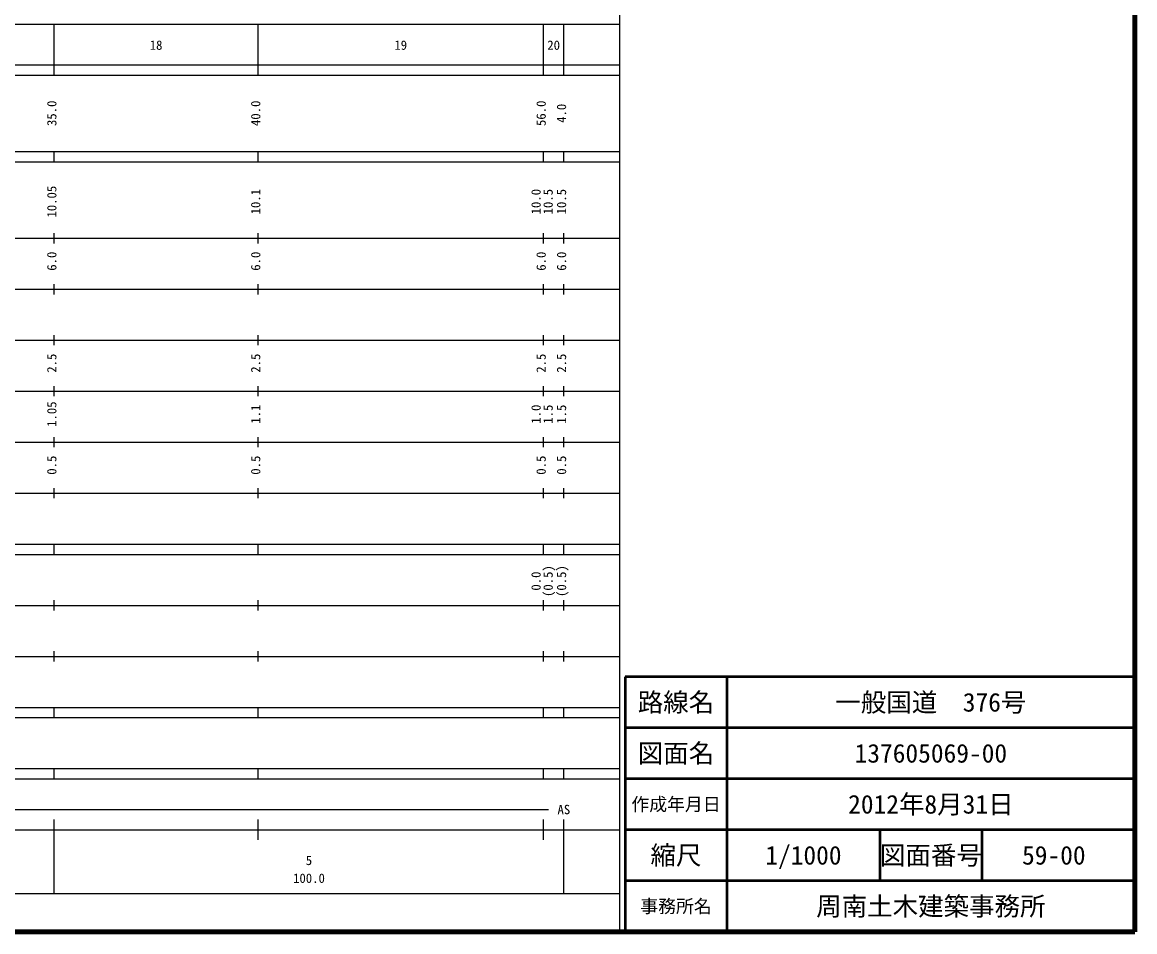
# Model space of a CAD drawing. Units: millimetres on the paper, enlarged 1000 times. Extents: x 40000 to 680000, y 20000 to 380000.
# Drawn here: x 461748 to 680000, y 20000 to 198357 of the extents above; entities that cross this region are included whole.
import ezdxf
from ezdxf.enums import TextEntityAlignment as Align

# ---------------------------------------------------------------- set-up
doc = ezdxf.new("R2010")
doc.units = ezdxf.units.MM
doc.header["$LTSCALE"] = 1000
for name, color, linetype, lineweight in [('M-TTL', 2, 'Continuous', 140), ('M-TTL-BAND', 7, 'Continuous', 25), ('M-TTL-FRAM', 2, 'Continuous', 50), ('M-TTL-LINE', 7, 'Continuous', 50)]:
    doc.layers.add(name, color=color, linetype=linetype, lineweight=lineweight)
doc.layers.add('M-TTL-TXT', color=7, linetype='Continuous')
doc.styles.add('ＭＳ ゴシック', font='')
doc.styles.get('ＭＳ ゴシック').set_extended_font_data('MS Gothic')

msp = doc.modelspace()

# ---------------------------------------------------------------- linework, layer by layer
at = {"layer": 'M-TTL'}
for p, q in [((680000, 20000), (680000, 380000)), ((40000, 20000), (680000, 20000))]:
    msp.add_line(p, q, dxfattribs=at)
at = {"layer": 'M-TTL-BAND'}
for p, q in [((579000, 20000), (579000, 370000)), ((68000, 198000), (579000, 198000)), ((468000, 188000), (468000, 198000)), ((508000, 188000), (508000, 198000)), ((564000, 188000), (564000, 198000)), ((568000, 188000), (568000, 198000)), ((40000, 190000), (579000, 190000)), ((40000, 188000), (579000, 188000)), ((40000, 173000), (579000, 173000)), ((468000, 171000), (468000, 173000)), ((508000, 171000), (508000, 173000)), ((564000, 171000), (564000, 173000)), ((568000, 171000), (568000, 173000)), ((40000, 171000), (579000, 171000)), ((40000, 156000), (579000, 156000)), ((468000, 155000), (468000, 157000)), ((508000, 155000), (508000, 157000)), ((564000, 155000), (564000, 157000)), ((568000, 155000), (568000, 157000)), ((468000, 145000), (468000, 147000)), ((508000, 145000), (508000, 147000)), ((564000, 145000), (564000, 147000)), ((568000, 145000), (568000, 147000)), ((46000, 146000), (579000, 146000)), ((52000, 136000), (579000, 136000)), ((468000, 135000), (468000, 137000)), ((508000, 135000), (508000, 137000)), ((564000, 135000), (564000, 137000)), ((568000, 135000), (568000, 137000)), ((468000, 125000), (468000, 127000)), ((508000, 125000), (508000, 127000)), ((564000, 125000), (564000, 127000)), ((568000, 125000), (568000, 127000)), ((46000, 126000), (579000, 126000)), ((52000, 116000), (579000, 116000)), ((468000, 115000), (468000, 117000)), ((508000, 115000), (508000, 117000)), ((564000, 115000), (564000, 117000)), ((568000, 115000), (568000, 117000)), ((468000, 105000), (468000, 107000)), ((508000, 105000), (508000, 107000)), ((564000, 105000), (564000, 107000)), ((568000, 105000), (568000, 107000)), ((46000, 106000), (579000, 106000)), ((40000, 96000), (579000, 96000)), ((40000, 94000), (579000, 94000)), ((468000, 94000), (468000, 96000)), ((508000, 94000), (508000, 96000)), ((564000, 94000), (564000, 96000)), ((568000, 94000), (568000, 96000)), ((49000, 84000), (579000, 84000)), ((468000, 83000), (468000, 85000)), ((508000, 83000), (508000, 85000)), ((564000, 83000), (564000, 85000)), ((568000, 83000), (568000, 85000)), ((468000, 73000), (468000, 75000)), ((508000, 73000), (508000, 75000)), ((564000, 73000), (564000, 75000)), ((568000, 73000), (568000, 75000)), ((40000, 74000), (579000, 74000)), ((40000, 64000), (579000, 64000)), ((468000, 62000), (468000, 64000)), ((508000, 62000), (508000, 64000)), ((564000, 62000), (564000, 64000)), ((568000, 62000), (568000, 64000)), ((40000, 62000), (579000, 62000)), ((40000, 52000), (579000, 52000)), ((468000, 50000), (468000, 52000)), ((508000, 50000), (508000, 52000)), ((564000, 50000), (564000, 52000)), ((568000, 50000), (568000, 52000)), ((40000, 50000), (579000, 50000)), ((71000, 44000), (565000, 44000)), ((468000, 27500), (468000, 42000)), ((508000, 38000), (508000, 42000)), ((564000, 38000), (564000, 42000)), ((568000, 27500), (568000, 42000)), ((40000, 40000), (579000, 40000)), ((68000, 27500), (579000, 27500))]:
    msp.add_line(p, q, dxfattribs=at)
at = {"layer": 'M-TTL-FRAM'}
for p, q in [((680000, 70000), (580000, 70000)), ((580000, 70000), (580000, 20000))]:
    msp.add_line(p, q, dxfattribs=at)
at = {"layer": 'M-TTL-LINE'}
for p, q in [((600000, 70000), (600000, 20000)), ((680000, 60000), (580000, 60000)), ((680000, 50000), (580000, 50000)), ((680000, 40000), (580000, 40000)), ((630000, 40000), (630000, 30000)), ((650000, 40000), (650000, 30000)), ((680000, 30000), (580000, 30000))]:
    msp.add_line(p, q, dxfattribs=at)

# ---------------------------------------------------------------- texts
at = {"layer": 'M-TTL-BAND', "style": 'ＭＳ ゴシック'}
for s, p in [('18', (488000, 192405)), ('19', (536000, 192405)), ('20', (566000, 192405)), ('AS', (568000, 42500)), ('5', (518000, 32523)), ('100.0', (518000, 29033))]:
    msp.add_text(s, height=1833, dxfattribs=at).set_placement(p, align=Align.BOTTOM_CENTER)
for s, p in [('35.0', (469000, 180500)), ('40.0', (509000, 180500)), ('56.0', (565000, 180500)), ('4.0', (569000, 180500)), ('10.05', (469000, 163174)), ('10.1', (509000, 163174)), ('10.0', (564000, 163174)), ('10.5', (566370, 163174)), ('10.5', (569000, 163174)), ('6.0', (469000, 151500)), ('6.0', (509000, 151500)), ('6.0', (565000, 151500)), ('6.0', (569000, 151500)), ('2.5', (469000, 131500)), ('2.5', (509000, 131500)), ('2.5', (565000, 131500)), ('2.5', (569000, 131500)), ('1.05', (469000, 121500)), ('1.1', (509000, 121500)), ('1.0', (564000, 121500)), ('1.5', (566370, 121500)), ('1.5', (569000, 121500)), ('0.5', (469000, 111500)), ('0.5', (509000, 111500)), ('0.5', (565000, 111500)), ('0.5', (569000, 111500)), ('0.0', (564000, 88764)), ('(0.5)', (566370, 88764)), ('(0.5)', (569000, 88764))]:
    msp.add_text(s, height=1833, rotation=90, dxfattribs=at).set_placement(p, align=Align.BOTTOM_CENTER)
at = {"layer": 'M-TTL-TXT', "style": 'ＭＳ ゴシック'}
for s, height, p in [('路線名', 3666, (590000, 65000)), ('路線名', 3666, (590000, 65000)), ('一般国道\u3000376号', 3666, (640000, 65000)), ('図面名', 3666, (590000, 55000)), ('図面名', 3666, (590000, 55000)), ('137605069-00', 3666, (640000, 55000)), ('作成年月日', 2566, (590000, 45000)), ('作成年月日', 2566, (590000, 45000)), ('2012年8月31日', 3666, (640000, 45000)), ('縮尺', 3666, (590000, 35000)), ('縮尺', 3666, (590000, 35000)), ('1/1000', 3666, (615000, 35000)), ('図面番号', 3666, (640000, 35000)), ('図面番号', 3666, (640000, 35000)), ('59-00', 3666, (664125, 35000)), ('事務所名', 2566, (590000, 25000)), ('事務所名', 2566, (590000, 25000)), ('周南土木建築事務所', 3666, (640000, 25000))]:
    msp.add_text(s, height=height, dxfattribs=at).set_placement(p, align=Align.MIDDLE_CENTER)

doc.saveas('drawing.dxf')
